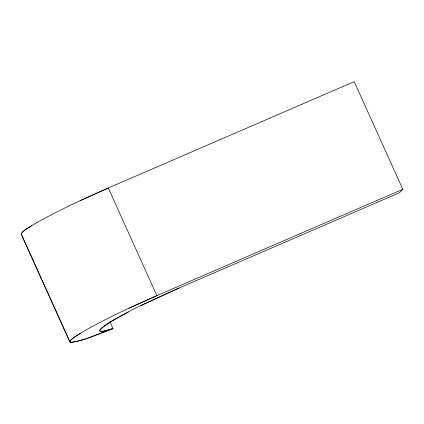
<?xml version="1.0" encoding="UTF-8"?>
<svg xmlns="http://www.w3.org/2000/svg" width="424" height="424" viewBox="0 0 424 424"><rect width="100%" height="100%" fill="white"/><g stroke="black" fill="none" stroke-linecap="round" stroke-linejoin="round"><path stroke-width="0.64" d="M128.371 311.979C118.794 318.011 106.737 321.811 99.449 330.731L101.018 331.404L102.905 331.25L112.97 328.658L84.508 339.226L75.271 341.813L71.598 342.354L69.923 341.988L21.2 234.106C23.246 229.962 28.376 228.223 31.917 225.536A82.012 6.434 -24.3 0 1 80.269 200.61L108.29 187.991L354.199 81.647L402.8 189.284L399.382 192.75L178.69 288.182C152.105 300.526 124.274 311.529 100.52 328.945A86.173 6.763 -24.3 0 0 99.449 330.731L99.576 331.012C103.986 332.204 108.661 329.565 112.97 328.658L109.853 321.763M69.923 341.988L70.103 340.832L72.213 338.75L80.518 333.169A82.012 6.434 -24.3 0 1 128.87 308.243L156.885 295.623L402.8 189.284M112.97 328.658C99.036 333.582 85.357 340.737 70.517 342.274L69.796 341.5L21.2 234.106L22.207 232.368L25.679 229.564L31.917 225.536M69.796 341.5L70.808 340L74.28 337.202L80.518 333.169M140.514 305.826L178.69 288.182M80.269 200.61L108.29 187.991L156.885 295.623L128.87 308.243M21.2 234.106L21.672 234.567"/></g></svg>
